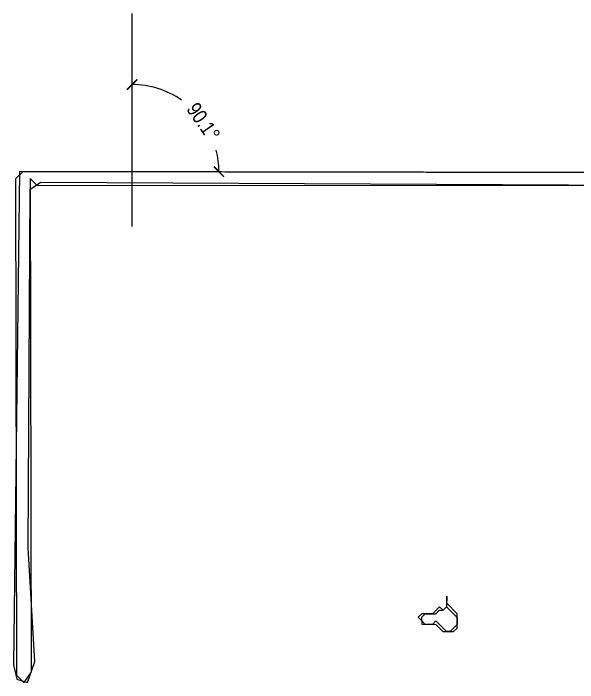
# Model space of a CAD drawing. Header units: inches. Extents: x 0 to 116, y 2 to 63.
# Drawn here: x 19.34 to 28.95, y 35.35 to 46.74 of the extents above; entities that cross this region are included whole.
import ezdxf

# ---------------------------------------------------------------- set-up
doc = ezdxf.new("R2010")
doc.units = ezdxf.units.IN
doc.styles.add('OpenSansCondensed-Light', font='OpenSansCondensed-Light.ttf')
doc.dimstyles.new('EZDXF', dxfattribs={"dimtxt": 0.25, "dimasz": 0.175, "dimexe": 0.375, "dimexo": 0.125, "dimgap": 0.1, "dimtad": 1, "dimlfac": 100, "dimzin": 12, "dimdsep": 46, "dimtxsty": 'OpenSansCondensed-Light', "dimblk": 'ARCHTICK', "dimcen": 2.5, "dimazin": 3, "dimtfac": 0.5, "dimtmove": 2, "dimatfit": 3, "dimarcsym": 0})

# ---------------------------------------------------------------- blocks, each defined once
blk = doc.blocks.new('_ARCHTICK')
at = {"color": 0, "linetype": 'ByBlock', "const_width": 0.15}
blk.add_lwpolyline([(-0.5, -0.5), (0.5, 0.5)], dxfattribs=at)
blk = doc.blocks.new('*D4')
at = {"color": 0, "lineweight": -2, "transparency": 16777216}
for start, end in [(55.1901, 90), (359.9017, 14.3093)]:
    blk.add_arc((21.362, 44.049), 1.479, start, end, dxfattribs=at)
at = {"layer": 'Defpoints', "color": 0, "transparency": 16777216}
for p in [(21.362, 46.74), (22.103, 45.33), (19.508, 44.052), (53.816, 43.993), (21.362, 43.111)]:
    blk.add_point(p, dxfattribs=at)
at = {"color": 0, "lineweight": -2, "transparency": 16777216, "xscale": 0.175, "yscale": 0.175, "zscale": 0.175}
for p, rotation in [((21.362, 45.528), 180.0000000000001), ((22.842, 44.046), 269.9017448687468)]:
    blk.add_blockref('_ARCHTICK', p, dxfattribs=dict(at, rotation=rotation))
at = {"color": 0, "transparency": 16777216, "insert": (22.578, 44.892), "char_height": 0.25, "attachment_point": 5, "rotation": 304.7497, "style": 'OpenSansCondensed-Light'}
blk.add_mtext('90.1°', dxfattribs=at)

msp = doc.modelspace()

# ---------------------------------------------------------------- linework, layer by layer
msp.add_line((21.36232, 43.11133), (21.36232, 46.73952))
for points in [[(55.20438, 43.92551), (55.02413, 44.10766), (53.81551, 43.99318), (19.44775, 44.05233), (19.34339, 35.65716), (19.40253, 35.41525), (19.58341, 35.3539), (19.70611, 35.71566), (19.59543, 37.64907), (19.62737, 43.74939), (19.8092, 43.86924), (33.27821, 43.79871), (33.39806, 43.61688), (33.39901, 43.79808), (33.57958, 43.67633), (34.00332, 43.85532), (54.72055, 43.80724)], [(55.20438, 43.92551), (55.02413, 44.10766), (53.81551, 43.99318), (19.44775, 44.05233), (19.34339, 35.65716), (19.40253, 35.41525), (19.58341, 35.3539), (19.70611, 35.71566), (19.59543, 37.64907), (19.62737, 43.74939), (19.8092, 43.86924), (33.27821, 43.79871), (33.39806, 43.61688), (33.39901, 43.79808), (33.57958, 43.67633), (34.00332, 43.85532), (54.72055, 43.80724)], [(55.20438, 43.92551), (54.72055, 43.80724), (19.74848, 43.80915), (19.62832, 43.93058), (19.64476, 35.53478), (19.52301, 35.35422), (19.40284, 35.47565), (19.38672, 43.93185), (19.50815, 44.05201), (53.81551, 43.99318), (55.02413, 44.10766)], [(26.71842, 36.82656), (26.71747, 36.64537), (26.65675, 36.58528), (26.59667, 36.646), (26.47524, 36.52583), (26.29404, 36.52678), (26.23333, 36.4667), (26.29341, 36.40598), (26.29309, 36.34558), (26.53469, 36.34432), (26.65486, 36.22289), (26.83605, 36.22194), (26.89677, 36.28202), (26.89803, 36.52362), (26.71779, 36.70576)], [(26.71842, 36.82656), (26.71747, 36.64537), (26.65675, 36.58528), (26.59667, 36.646), (26.47524, 36.52583), (26.29404, 36.52678), (26.23333, 36.4667), (26.29341, 36.40598), (26.29309, 36.34558), (26.53469, 36.34432), (26.65486, 36.22289), (26.83605, 36.22194), (26.89677, 36.28202), (26.89803, 36.52362), (26.71779, 36.70576)], [(26.89772, 36.46322), (26.89709, 36.34242), (26.77565, 36.22226), (26.71526, 36.22257), (26.53501, 36.40472), (26.47429, 36.34463), (26.35349, 36.34527), (26.29341, 36.40598), (26.29373, 36.46638), (26.35444, 36.52646), (26.53564, 36.52552), (26.59635, 36.5856), (26.65675, 36.58528), (26.71747, 36.64537)]]:
    msp.add_lwpolyline(points, close=True)

# ---------------------------------------------------------------- dimensions: what is measured, and where the dimension line sits
dim = msp.add_angular_dim_2l(base=(22.10277, 45.32964), line1=((19.50815, 44.05201), (53.81551, 43.99318)), line2=((21.36232, 43.11133), (21.36232, 46.73952)), dimstyle='EZDXF', override={"dimfxl": 1})
dim.commit()
dim.dimension.update_dxf_attribs({"geometry": '*D4', "text_midpoint": (22.5779, 44.8921), "dimtype": 162})

doc.saveas('drawing.dxf')
